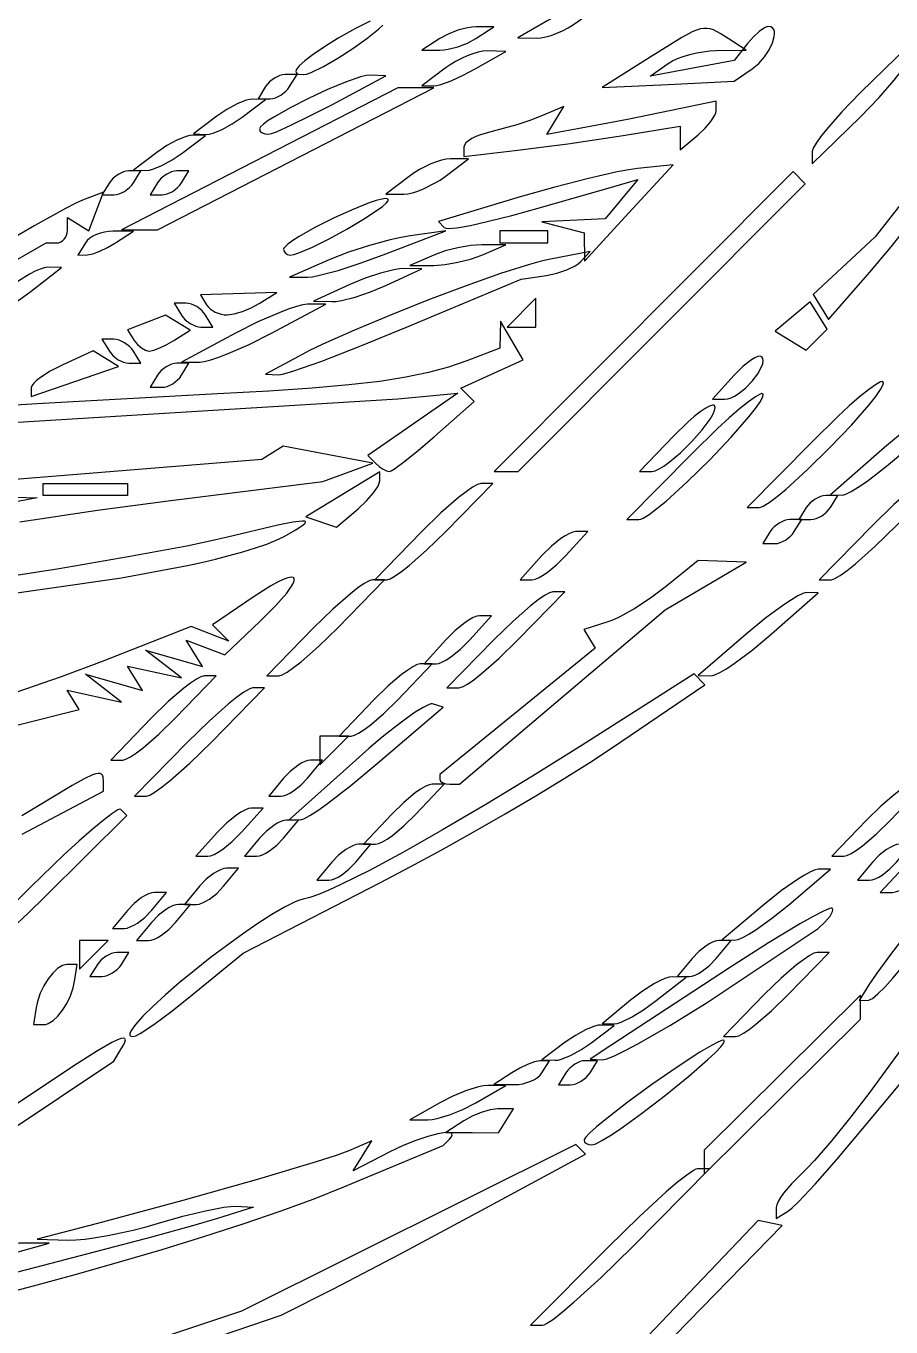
# Model space of a CAD drawing. Header units: millimetres. Extents: x 0.52 to 7.92, y 0.28 to 7.41.
# Drawn here: x 2.309 to 3.015, y 2.636 to 3.696 of the extents above; entities that cross this region are included whole.
import ezdxf

# ---------------------------------------------------------------- set-up
doc = ezdxf.new("R2010")
doc.units = ezdxf.units.MM
doc.header["$MEASUREMENT"] = 0

msp = doc.modelspace()

# ---------------------------------------------------------------- linework, layer by layer
at = {"flags": 128}
for points in [[(2.726067, 3.686622), (2.729526, 3.686846), (2.733503, 3.687623), (2.737859, 3.688895), (2.742451, 3.690605), (2.747141, 3.692695), (2.751786, 3.695107), (2.756246, 3.697784), (2.760381, 3.700669), (2.779412, 3.715063), (2.769608, 3.715027), (2.767138, 3.714734), (2.763867, 3.713908), (2.755484, 3.710886), (2.745584, 3.706423), (2.735294, 3.70098), (2.710784, 3.686969), (2.726067, 3.686622)], [(2.590279, 3.700356), (2.578152, 3.694564), (2.564241, 3.686593), (2.552903, 3.67941), (2.543833, 3.67327), (2.537004, 3.668147), (2.532392, 3.664015), (2.529972, 3.660846), (2.529576, 3.659615), (2.529718, 3.658616), (2.530396, 3.657844), (2.531605, 3.657297), (2.535608, 3.656863)], [(2.535608, 3.656863), (2.538404, 3.65733), (2.542185, 3.658656), (2.552027, 3.663425), (2.563783, 3.670253), (2.576101, 3.678224), (2.58763, 3.686422), (2.597019, 3.693931), (2.600489, 3.697141)], [(2.647059, 3.676771), (2.650313, 3.676965), (2.653929, 3.677521), (2.661765, 3.679563), (2.6696, 3.682584), (2.676471, 3.686275), (2.691176, 3.695778), (2.676471, 3.695778), (2.673216, 3.695584), (2.6696, 3.695028), (2.661765, 3.692986), (2.653929, 3.689965), (2.647059, 3.686275), (2.632353, 3.676771), (2.647059, 3.676771)], [(2.833333, 3.648942), (2.887255, 3.651457), (2.901961, 3.661513), (2.907339, 3.665971), (2.912002, 3.671283), (2.915775, 3.677001), (2.918489, 3.682679), (2.91997, 3.687872), (2.920194, 3.690147), (2.920046, 3.692134), (2.919504, 3.693776), (2.918546, 3.695018), (2.91715, 3.695804), (2.915296, 3.696078), (2.913814, 3.695797), (2.912002, 3.69499), (2.907669, 3.692028), (2.902861, 3.687643), (2.89814, 3.682289), (2.887255, 3.6685), (2.818627, 3.655673), (2.833333, 3.665922), (2.836788, 3.667987), (2.840977, 3.669925), (2.845741, 3.671693), (2.850919, 3.673248), (2.85635, 3.674547), (2.861872, 3.675545), (2.867325, 3.676201), (2.872549, 3.676471), (2.897059, 3.676771), (2.882353, 3.686275), (2.875722, 3.690473), (2.870249, 3.693298), (2.867707, 3.694138), (2.865165, 3.694567), (2.862527, 3.694561), (2.859699, 3.694098), (2.856582, 3.693155), (2.853081, 3.691709), (2.844543, 3.687218), (2.818627, 3.671202), (2.779412, 3.646427), (2.833333, 3.648942)], [(2.990196, 3.622549), (3.005423, 3.638191), (3.017892, 3.652473), (3.022691, 3.658611), (3.026317, 3.663818), (3.028611, 3.667895), (3.029412, 3.670646), (3.029412, 3.68045), (2.990196, 3.642157), (2.974969, 3.626515), (2.9625, 3.612232), (2.957701, 3.606094), (2.954075, 3.600888), (2.951781, 3.596811), (2.95098, 3.59406), (2.95098, 3.584256), (2.990196, 3.622549)], [(2.997875, 3.495754), (3.015192, 3.516405), (3.037421, 3.54413), (3.061697, 3.575301), (3.085157, 3.606291), (3.138725, 3.678269), (3.129798, 3.687196), (3.002254, 3.52451), (2.951585, 3.477542), (2.96416, 3.457194), (2.997875, 3.495754)], [(2.642157, 3.647718), (2.644627, 3.648011), (2.647898, 3.648837), (2.656281, 3.651859), (2.66618, 3.656322), (2.676471, 3.661765), (2.70098, 3.675776), (2.685697, 3.676123), (2.682239, 3.675899), (2.678262, 3.675122), (2.673906, 3.67385), (2.669313, 3.67214), (2.664624, 3.67005), (2.659979, 3.667638), (2.655518, 3.664961), (2.651384, 3.662077), (2.632353, 3.647682), (2.642157, 3.647718)], [(2.508647, 3.637255), (2.51074, 3.637455), (2.512932, 3.638028), (2.517351, 3.640135), (2.521384, 3.643252), (2.523093, 3.645089), (2.52451, 3.647059), (2.530569, 3.656863), (2.520765, 3.656863), (2.518672, 3.656663), (2.51648, 3.656089), (2.512061, 3.653983), (2.508028, 3.650866), (2.506319, 3.649028), (2.504902, 3.647059), (2.498843, 3.637255), (2.508647, 3.637255)], [(2.507353, 3.608286), (2.50973, 3.608857), (2.513689, 3.610322), (2.525506, 3.615539), (2.541113, 3.623145), (2.558824, 3.632353), (2.602941, 3.655977), (2.590296, 3.65642), (2.586954, 3.656089), (2.582361, 3.654978), (2.570229, 3.650808), (2.555519, 3.644695), (2.539852, 3.637427), (2.524846, 3.629791), (2.512123, 3.622575), (2.507123, 3.619369), (2.503301, 3.616564), (2.500859, 3.614256), (2.500219, 3.61332), (2.5, 3.612546), (2.50058, 3.610755), (2.50216, 3.609355), (2.504498, 3.608485), (2.507353, 3.608286)], [(2.401961, 3.530424), (2.416667, 3.530424), (2.642157, 3.646046), (2.612745, 3.646046), (2.387255, 3.530424), (2.401961, 3.530424)], [(2.45646, 3.608155), (2.458933, 3.608386), (2.461992, 3.60917), (2.469381, 3.612163), (2.477663, 3.616673), (2.485871, 3.622237), (2.504902, 3.636631), (2.494521, 3.636943), (2.492047, 3.636712), (2.488988, 3.635928), (2.481599, 3.632935), (2.473318, 3.628425), (2.465109, 3.622861), (2.446078, 3.608467), (2.45646, 3.608155)], [(2.708333, 3.594887), (2.75144, 3.600513), (2.796569, 3.607321), (2.843137, 3.61497), (2.843137, 3.595638), (2.857843, 3.607843), (2.863553, 3.613179), (2.868229, 3.618684), (2.871389, 3.62371), (2.872249, 3.625841), (2.872549, 3.627609), (2.872549, 3.635171), (2.835784, 3.62752), (2.800316, 3.620394), (2.76667, 3.614004), (2.734319, 3.608138), (2.748315, 3.630783), (2.729549, 3.622954), (2.720523, 3.619537), (2.709817, 3.61602), (2.698771, 3.612817), (2.688725, 3.610341), (2.68016, 3.607874), (2.676414, 3.606347), (2.673146, 3.604693), (2.670447, 3.602962), (2.668407, 3.601207), (2.667117, 3.599479), (2.666667, 3.597829), (2.666667, 3.590101), (2.708333, 3.594887)], [(2.40744, 3.578743), (2.409914, 3.578974), (2.412972, 3.579758), (2.420362, 3.582751), (2.428643, 3.587261), (2.436852, 3.592825), (2.455882, 3.60722), (2.445501, 3.607531), (2.443028, 3.6073), (2.439969, 3.606517), (2.432579, 3.603523), (2.424298, 3.599013), (2.41609, 3.593449), (2.397059, 3.579055), (2.40744, 3.578743)], [(2.617647, 3.559447), (2.62099, 3.559741), (2.624859, 3.560583), (2.629116, 3.561914), (2.633623, 3.563675), (2.642834, 3.568252), (2.647261, 3.57095), (2.651384, 3.573841), (2.670414, 3.588235), (2.655708, 3.588235), (2.652366, 3.587942), (2.648497, 3.5871), (2.644239, 3.585768), (2.639732, 3.584007), (2.630522, 3.57943), (2.626095, 3.576733), (2.621972, 3.573841), (2.602941, 3.559447), (2.617647, 3.559447)], [(2.381196, 3.558824), (2.383289, 3.559024), (2.385481, 3.559597), (2.3899, 3.561703), (2.393933, 3.564821), (2.395642, 3.566658), (2.397059, 3.568627), (2.403118, 3.578431), (2.393314, 3.578431), (2.391221, 3.578231), (2.389029, 3.577658), (2.38461, 3.575551), (2.380577, 3.572434), (2.378868, 3.570597), (2.377451, 3.568627), (2.371392, 3.558824), (2.381196, 3.558824)], [(2.420411, 3.558824), (2.422505, 3.559024), (2.424696, 3.559597), (2.429115, 3.561703), (2.433148, 3.564821), (2.434857, 3.566658), (2.436275, 3.568627), (2.442334, 3.578431), (2.43253, 3.578431), (2.430437, 3.578231), (2.428245, 3.577658), (2.423826, 3.575551), (2.419793, 3.572434), (2.418084, 3.570597), (2.416667, 3.568627), (2.410608, 3.558824), (2.420411, 3.558824)], [(2.801287, 3.544118), (2.837338, 3.583333), (2.808375, 3.580269), (2.801196, 3.579243), (2.791866, 3.577492), (2.768327, 3.572198), (2.740897, 3.565146), (2.712714, 3.557097), (2.646017, 3.536989), (2.650713, 3.532294), (2.651912, 3.531713), (2.654024, 3.531468), (2.661058, 3.532005), (2.671951, 3.533938), (2.686843, 3.537299), (2.70587, 3.542122), (2.72917, 3.548441), (2.789139, 3.565695), (2.80867, 3.571456), (2.781913, 3.539216), (2.730392, 3.536941), (2.764706, 3.527974), (2.765236, 3.504902), (2.801287, 3.544118)], [(2.701281, 3.333333), (2.711091, 3.333333), (2.945109, 3.567963), (2.935311, 3.577761), (2.691471, 3.333333), (2.701281, 3.333333)], [(2.248677, 3.475563), (2.325786, 3.519608), (2.334461, 3.519608), (2.336204, 3.51982), (2.33783, 3.520427), (2.339303, 3.521387), (2.340589, 3.522658), (2.34165, 3.524196), (2.342453, 3.525959), (2.34296, 3.527905), (2.343137, 3.52999), (2.343137, 3.540373), (2.36069, 3.529524), (2.372771, 3.561007), (2.355503, 3.554489), (2.350184, 3.552062), (2.341643, 3.547639), (2.316669, 3.533806), (2.284123, 3.515001)], [(2.5249, 3.509804), (2.527879, 3.510266), (2.532059, 3.511575), (2.543222, 3.516282), (2.556792, 3.523017), (2.571172, 3.53087), (2.584764, 3.538932), (2.595971, 3.546296), (2.600181, 3.549431), (2.603196, 3.552051), (2.604816, 3.554042), (2.60504, 3.554766), (2.604841, 3.555289), (2.604132, 3.555659), (2.603014, 3.555787), (2.599663, 3.555373), (2.595015, 3.554155), (2.589296, 3.552242), (2.575553, 3.546764), (2.560245, 3.539805), (2.545184, 3.532233), (2.532183, 3.524915), (2.527021, 3.521621), (2.523054, 3.518717), (2.520507, 3.516309), (2.519837, 3.515325), (2.519608, 3.514507), (2.520025, 3.512681), (2.521163, 3.511185), (2.522845, 3.510175), (2.5249, 3.509804)], [(2.359716, 3.509954), (2.363956, 3.510762), (2.369637, 3.512852), (2.376017, 3.515906), (2.382353, 3.519608), (2.397059, 3.529112), (2.380481, 3.529262), (2.377027, 3.529092), (2.373565, 3.528546), (2.37019, 3.527665), (2.366992, 3.526488), (2.364066, 3.525054), (2.361504, 3.523403), (2.359399, 3.521574), (2.357843, 3.519608), (2.351784, 3.509804), (2.359716, 3.509954)], [(2.539216, 3.491756), (2.54317, 3.492135), (2.548794, 3.493236), (2.564001, 3.497297), (2.582747, 3.503316), (2.602941, 3.510675), (2.651961, 3.529634), (2.621141, 3.525074), (2.614278, 3.523866), (2.606578, 3.522171), (2.589708, 3.517636), (2.572624, 3.512091), (2.557416, 3.506155), (2.52451, 3.491796), (2.539216, 3.491756)], [(2.696078, 3.519608), (2.715686, 3.519608), (2.735294, 3.519608), (2.735294, 3.529412), (2.715686, 3.529412), (2.696078, 3.529412), (2.696078, 3.519608)], [(2.51561, 3.412157), (2.519672, 3.412877), (2.527154, 3.415091), (2.550671, 3.423369), (2.582736, 3.435722), (2.619927, 3.450878), (2.713536, 3.489991), (2.733966, 3.493109), (2.742499, 3.494966), (2.750629, 3.497719), (2.757437, 3.500995), (2.760057, 3.502713), (2.762002, 3.504424), (2.769608, 3.51262), (2.737334, 3.506473), (2.729756, 3.504747), (2.720272, 3.502125), (2.696619, 3.494593), (2.668437, 3.484673), (2.637786, 3.473161), (2.606728, 3.460852), (2.577325, 3.448543), (2.551638, 3.437029), (2.540833, 3.431819), (2.531729, 3.427106), (2.504902, 3.41255), (2.51561, 3.412157)], [(2.642157, 3.501378), (2.651317, 3.502043), (2.661765, 3.503853), (2.672212, 3.506532), (2.681373, 3.509804), (2.70098, 3.51823), (2.681373, 3.51823), (2.672212, 3.517565), (2.661765, 3.515755), (2.651317, 3.513075), (2.642157, 3.509804), (2.622549, 3.501378), (2.642157, 3.501378)], [(2.279412, 3.461328), (2.281881, 3.461698), (2.285152, 3.462799), (2.293536, 3.466884), (2.303435, 3.472957), (2.313725, 3.480392), (2.338235, 3.499564), (2.327067, 3.499782), (2.324351, 3.499432), (2.320904, 3.498345), (2.316866, 3.496599), (2.31238, 3.494272), (2.302621, 3.488188), (2.292753, 3.480718), (2.269608, 3.461437), (2.279412, 3.461328)], [(2.558824, 3.471827), (2.562378, 3.47203), (2.566854, 3.472752), (2.577849, 3.475533), (2.590361, 3.479739), (2.602941, 3.48494), (2.632353, 3.498407), (2.617647, 3.498762), (2.614093, 3.498558), (2.609616, 3.497836), (2.598621, 3.495056), (2.58611, 3.490849), (2.573529, 3.485648), (2.544118, 3.472181), (2.558824, 3.471827)], [(2.473618, 3.460934), (2.479281, 3.461707), (2.48607, 3.463701), (2.493132, 3.466613), (2.499613, 3.470141), (2.513931, 3.479198), (2.451655, 3.477427), (2.456799, 3.469106), (2.45807, 3.467437), (2.459717, 3.465887), (2.463861, 3.463273), (2.468678, 3.461533), (2.471167, 3.461074), (2.473618, 3.460934)], [(2.452138, 3.45098), (2.461942, 3.45098), (2.455882, 3.460784), (2.454465, 3.462754), (2.452756, 3.464591), (2.448723, 3.467708), (2.444304, 3.469815), (2.442112, 3.470388), (2.440019, 3.470588), (2.430215, 3.470588), (2.436275, 3.460784), (2.437692, 3.458815), (2.439401, 3.456978), (2.443434, 3.45386), (2.447853, 3.451754), (2.450045, 3.45118), (2.452138, 3.45098)], [(2.45098, 3.422455), (2.454835, 3.422937), (2.460172, 3.424319), (2.466749, 3.426503), (2.474326, 3.429394), (2.491513, 3.436906), (2.509804, 3.446078), (2.553922, 3.469702), (2.539216, 3.469702), (2.535361, 3.46922), (2.530025, 3.467838), (2.523447, 3.465653), (2.51587, 3.462763), (2.498683, 3.455251), (2.480392, 3.446078), (2.436275, 3.422455), (2.45098, 3.422455)], [(2.713725, 3.45098), (2.72549, 3.45098), (2.72549, 3.47451), (2.701961, 3.45098), (2.713725, 3.45098)], [(2.954456, 3.44073), (2.962997, 3.449272), (2.949235, 3.47154), (2.920641, 3.447809), (2.945915, 3.432189), (2.954456, 3.44073)], [(2.409892, 3.431523), (2.413572, 3.432246), (2.418584, 3.434105), (2.424269, 3.436817), (2.429968, 3.440101), (2.44327, 3.448529), (2.423338, 3.460848), (2.392269, 3.448926), (2.397694, 3.440149), (2.400334, 3.436753), (2.403515, 3.433995), (2.406834, 3.432157), (2.408421, 3.431672), (2.409892, 3.431523)], [(2.605732, 3.333333), (2.607283, 3.333915), (2.61001, 3.335581), (2.618388, 3.341702), (2.629656, 3.35076), (2.642603, 3.361822), (2.675049, 3.39031), (2.664133, 3.401227), (2.715059, 3.42443), (2.696675, 3.455882), (2.696078, 3.433751), (2.669118, 3.4235), (2.65407, 3.418315), (2.637788, 3.41388), (2.619407, 3.410079), (2.59806, 3.406797), (2.572881, 3.403921), (2.543003, 3.401335), (2.50756, 3.398925), (2.465686, 3.396576), (2.318627, 3.388497), (2.279412, 3.386018)], [(2.393314, 3.421569), (2.403118, 3.421569), (2.397059, 3.431373), (2.395642, 3.433342), (2.393933, 3.435179), (2.3899, 3.438297), (2.385481, 3.440403), (2.383289, 3.440976), (2.381196, 3.441176), (2.371392, 3.441176), (2.377451, 3.431373), (2.378868, 3.429403), (2.380577, 3.427566), (2.38461, 3.424449), (2.389029, 3.422342), (2.391221, 3.421769), (2.393314, 3.421569)], [(2.349261, 3.406684), (2.384797, 3.418901), (2.364214, 3.431622), (2.33897, 3.42012), (2.329168, 3.415095), (2.321141, 3.409918), (2.318052, 3.407462), (2.315717, 3.405197), (2.314241, 3.403198), (2.313725, 3.401542), (2.313725, 3.394467), (2.349261, 3.406684)], [(2.879633, 3.392157), (2.882077, 3.392473), (2.884743, 3.393374), (2.887565, 3.394786), (2.890482, 3.396638), (2.896347, 3.401371), (2.90183, 3.406992), (2.906426, 3.412922), (2.909629, 3.418581), (2.91055, 3.421127), (2.910933, 3.423389), (2.910716, 3.425293), (2.909834, 3.426768), (2.908521, 3.427315), (2.906595, 3.42705), (2.904146, 3.426034), (2.901268, 3.424327), (2.894593, 3.419089), (2.887309, 3.411825), (2.86951, 3.392157), (2.879633, 3.392157)], [(2.420411, 3.401961), (2.422505, 3.402161), (2.424696, 3.402734), (2.429115, 3.404841), (2.433148, 3.407958), (2.434857, 3.409795), (2.436275, 3.411765), (2.442334, 3.421569), (2.43253, 3.421569), (2.430437, 3.421369), (2.428245, 3.420795), (2.423826, 3.418689), (2.419793, 3.415571), (2.418084, 3.413734), (2.416667, 3.411765), (2.410608, 3.401961), (2.420411, 3.401961)], [(2.907566, 3.303922), (2.908997, 3.304197), (2.910874, 3.305002), (2.915834, 3.308061), (2.92218, 3.312828), (2.929643, 3.31903), (2.946844, 3.334651), (2.965293, 3.35275), (2.982843, 3.371149), (2.997348, 3.387674), (3.002788, 3.394553), (3.006662, 3.400148), (3.008702, 3.404185), (3.00895, 3.405535), (3.008638, 3.406394), (3.007866, 3.406613), (3.006575, 3.40628), (3.002559, 3.404056), (2.996826, 3.399921), (2.989616, 3.394076), (2.981165, 3.386722), (2.97171, 3.378058), (2.950741, 3.357601), (2.897729, 3.303922), (2.907566, 3.303922)], [(2.298278, 3.373287), (2.612745, 3.392593), (2.661765, 3.397059), (2.58834, 3.346301), (2.594823, 3.339817), (2.59769, 3.3373), (2.600702, 3.335238), (2.603502, 3.333845), (2.605732, 3.333333)], [(2.809527, 3.294118), (2.810957, 3.294393), (2.812835, 3.295198), (2.817795, 3.298257), (2.824141, 3.303024), (2.831603, 3.309226), (2.848805, 3.324848), (2.867254, 3.342946), (2.884804, 3.361346), (2.899309, 3.37787), (2.904749, 3.384749), (2.908623, 3.390344), (2.910662, 3.394381), (2.91091, 3.395731), (2.910599, 3.39659), (2.909827, 3.39681), (2.908536, 3.396476), (2.904519, 3.394252), (2.898787, 3.390117), (2.891577, 3.384272), (2.883125, 3.376918), (2.873671, 3.368254), (2.852702, 3.347797), (2.799689, 3.294118), (2.809527, 3.294118)], [(2.819986, 3.333333), (2.82271, 3.333866), (2.826068, 3.335379), (2.829938, 3.337742), (2.834198, 3.340827), (2.843395, 3.348644), (2.852679, 3.357797), (2.861067, 3.367254), (2.86758, 3.375981), (2.869827, 3.379748), (2.871237, 3.382945), (2.871687, 3.385444), (2.871515, 3.38639), (2.871056, 3.387114), (2.870417, 3.387455), (2.869511, 3.387488), (2.866962, 3.38668), (2.863543, 3.384791), (2.85939, 3.381921), (2.854638, 3.378171), (2.849422, 3.373641), (2.838137, 3.362643), (2.810057, 3.333333), (2.819986, 3.333333)], [(2.97549, 3.314045), (2.97836, 3.314782), (2.982778, 3.317001), (2.988523, 3.320541), (2.995374, 3.325246), (3.011508, 3.337517), (3.029412, 3.35255), (3.045768, 3.367614), (3.052354, 3.37421), (3.05769, 3.379969), (3.061636, 3.384731), (3.064051, 3.388338), (3.06464, 3.389658), (3.064794, 3.39063), (3.064495, 3.391232), (3.063725, 3.391446), (3.060856, 3.390683), (3.056438, 3.388447), (3.050693, 3.384896), (3.043842, 3.380187), (3.027708, 3.367931), (3.009804, 3.352941), (2.965686, 3.314311), (2.97549, 3.314045)], [(2.304456, 3.292317), (2.367801, 3.301748), (2.42537, 3.309471), (2.55172, 3.32516), (2.592337, 3.340186), (2.519274, 3.353892), (2.501725, 3.343046), (2.25, 3.322647)], [(2.580411, 3.30299), (2.587256, 3.30944), (2.592861, 3.315847), (2.596648, 3.321468), (2.597679, 3.323753), (2.598039, 3.325564), (2.598039, 3.333045), (2.5376, 3.29629), (2.562783, 3.287896), (2.580411, 3.30299)], [(2.966506, 3.245098), (2.969359, 3.245998), (2.973729, 3.248579), (2.979398, 3.252659), (2.986149, 3.258058), (3.002022, 3.272086), (3.019608, 3.289216), (3.062906, 3.333333), (3.053102, 3.333333), (3.050249, 3.332433), (3.045879, 3.329852), (3.04021, 3.325772), (3.033459, 3.320374), (3.017585, 3.306346), (3, 3.289216), (2.956702, 3.245098), (2.966506, 3.245098)], [(2.392157, 3.313725), (2.372549, 3.313725), (2.352941, 3.313725), (2.333333, 3.313725), (2.323529, 3.313725), (2.323529, 3.323529), (2.343137, 3.323529), (2.362745, 3.323529), (2.382353, 3.323529), (2.392157, 3.323529), (2.392157, 3.313725)], [(2.603864, 3.245098), (2.606615, 3.245898), (2.610692, 3.248192), (2.615898, 3.251819), (2.622036, 3.256618), (2.636319, 3.269087), (2.651961, 3.284314), (2.690254, 3.323529), (2.68045, 3.323529), (2.677699, 3.322729), (2.673622, 3.320435), (2.668415, 3.316808), (2.662277, 3.31201), (2.647995, 3.29954), (2.632353, 3.284314), (2.59406, 3.245098), (2.603864, 3.245098)], [(2.283201, 3.312802), (2.318627, 3.311879), (2.122549, 3.27508)], [(2.949823, 3.294118), (2.951916, 3.294318), (2.954108, 3.294891), (2.958527, 3.296998), (2.96256, 3.300115), (2.964269, 3.301952), (2.965686, 3.303922), (2.971745, 3.313725), (2.961942, 3.313725), (2.959848, 3.313525), (2.957657, 3.312952), (2.953238, 3.310846), (2.949205, 3.307728), (2.947496, 3.305891), (2.946078, 3.303922), (2.940019, 3.294118), (2.949823, 3.294118)], [(2.151961, 3.212916), (2.387255, 3.246485), (2.441176, 3.256694), (2.452508, 3.259015), (2.464047, 3.261701), (2.486458, 3.267787), (2.496687, 3.270994), (2.505836, 3.274182), (2.513584, 3.277256), (2.519608, 3.280118), (2.52963, 3.285747), (2.535653, 3.289757), (2.537086, 3.291155), (2.537426, 3.292148), (2.536641, 3.292734), (2.534701, 3.292915), (2.527228, 3.292058), (2.514758, 3.289574), (2.473831, 3.279716), (2.459523, 3.27641), (2.440713, 3.272527), (2.392796, 3.263599), (2.336499, 3.25407), (2.278241, 3.245076)], [(2.920411, 3.27451), (2.922505, 3.27471), (2.924696, 3.275283), (2.929115, 3.27739), (2.933148, 3.280507), (2.934857, 3.282344), (2.936275, 3.284314), (2.942334, 3.294118), (2.93253, 3.294118), (2.930437, 3.293918), (2.928245, 3.293344), (2.923826, 3.291238), (2.919793, 3.28812), (2.918084, 3.286283), (2.916667, 3.284314), (2.910608, 3.27451), (2.920411, 3.27451)], [(2.722451, 3.245098), (2.724783, 3.245498), (2.727658, 3.246645), (2.730964, 3.248459), (2.734588, 3.250858), (2.742336, 3.257093), (2.75, 3.264706), (2.767745, 3.284314), (2.757941, 3.284314), (2.755609, 3.283914), (2.752734, 3.282767), (2.749428, 3.280953), (2.745804, 3.278554), (2.738056, 3.272319), (2.730392, 3.264706), (2.712647, 3.245098), (2.722451, 3.245098)], [(2.655134, 3.078431), (2.66321, 3.078431), (2.830917, 3.220588), (2.897059, 3.259327), (2.857843, 3.260752), (2.830935, 3.238896), (2.818925, 3.229914), (2.806114, 3.221615), (2.794037, 3.214921), (2.788751, 3.212465), (2.784224, 3.210756), (2.764421, 3.204471), (2.773871, 3.18918), (2.647059, 3.086291), (2.647059, 3.082361), (2.647696, 3.080835), (2.649431, 3.079586), (2.651999, 3.078741), (2.655134, 3.078431)], [(2.30302, 3.126851), (2.352806, 3.139347), (2.34311, 3.155034), (2.387255, 3.145358), (2.357843, 3.167951), (2.404416, 3.154762), (2.39213, 3.174642), (2.436275, 3.164966), (2.406863, 3.187559), (2.453436, 3.17437), (2.440158, 3.195854), (2.471759, 3.183728), (2.500585, 3.211345), (2.51329, 3.224109), (2.522113, 3.234219), (2.52508, 3.238236), (2.527089, 3.241536), (2.528146, 3.244104), (2.528254, 3.24592), (2.527955, 3.246541), (2.527419, 3.246968), (2.525644, 3.247229), (2.522935, 3.246688), (2.519295, 3.245325), (2.514728, 3.243123), (2.509241, 3.240065), (2.495518, 3.23131), (2.461625, 3.20831), (2.474893, 3.195042), (2.444122, 3.20685), (2.371571, 3.178465), (2.338219, 3.165992), (2.30104, 3.153013)], [(2.515628, 3.166667), (2.518379, 3.167467), (2.522457, 3.169761), (2.527663, 3.173388), (2.533801, 3.178186), (2.548083, 3.190656), (2.563725, 3.205882), (2.602019, 3.245098), (2.592215, 3.245098), (2.589464, 3.244298), (2.585386, 3.242004), (2.58018, 3.238377), (2.574042, 3.233578), (2.55976, 3.221109), (2.544118, 3.205882), (2.505825, 3.166667), (2.515628, 3.166667)], [(2.662687, 3.156863), (2.665438, 3.157663), (2.669516, 3.159957), (2.674722, 3.163584), (2.68086, 3.168382), (2.695142, 3.180852), (2.710784, 3.196078), (2.749077, 3.235294), (2.739273, 3.235294), (2.736523, 3.234494), (2.732445, 3.2322), (2.727239, 3.228573), (2.721101, 3.223775), (2.706819, 3.211305), (2.691176, 3.196078), (2.652883, 3.156863), (2.662687, 3.156863)], [(2.868465, 3.166813), (2.871382, 3.167475), (2.875619, 3.169431), (2.880973, 3.172542), (2.887245, 3.176669), (2.901737, 3.187419), (2.917484, 3.200572), (2.955882, 3.234478), (2.946078, 3.234518), (2.943309, 3.233836), (2.939177, 3.231866), (2.933886, 3.228747), (2.927635, 3.224617), (2.913059, 3.213879), (2.897059, 3.200758), (2.857843, 3.166958), (2.868465, 3.166813)], [(2.64402, 3.176471), (2.646351, 3.176871), (2.649227, 3.178018), (2.652533, 3.179831), (2.656156, 3.18223), (2.663905, 3.188465), (2.671569, 3.196078), (2.689313, 3.215686), (2.67951, 3.215686), (2.677178, 3.215286), (2.674303, 3.214139), (2.670997, 3.212326), (2.667373, 3.209926), (2.659624, 3.203692), (2.651961, 3.196078), (2.634216, 3.176471), (2.64402, 3.176471)], [(2.574763, 3.117647), (2.577307, 3.118247), (2.580793, 3.119968), (2.585064, 3.122688), (2.589964, 3.126287), (2.60103, 3.135639), (2.612745, 3.147059), (2.640923, 3.176471), (2.631119, 3.176471), (2.628575, 3.17587), (2.625089, 3.17415), (2.620818, 3.17143), (2.615918, 3.167831), (2.604852, 3.158479), (2.593137, 3.147059), (2.564959, 3.117647), (2.574763, 3.117647)], [(2.38831, 3.098039), (2.390959, 3.09874), (2.394741, 3.100747), (2.399482, 3.10392), (2.405004, 3.108119), (2.417685, 3.11903), (2.431373, 3.132353), (2.464631, 3.166667), (2.454827, 3.166667), (2.452179, 3.165966), (2.448396, 3.163959), (2.443655, 3.160786), (2.438133, 3.156587), (2.425452, 3.145676), (2.411765, 3.132353), (2.378507, 3.098039), (2.38831, 3.098039)], [(2.396659, 2.872549), (2.398893, 2.873243), (2.402614, 2.875232), (2.413723, 2.882537), (2.4284, 2.893348), (2.445056, 2.906549), (2.486549, 2.94055), (2.598666, 2.998218), (2.622746, 3.010859), (2.648222, 3.024695), (2.67432, 3.039278), (2.700268, 3.054157), (2.725293, 3.068886), (2.748623, 3.083013), (2.769483, 3.096091), (2.787102, 3.107671), (2.86342, 3.159456), (2.854665, 3.168211), (2.763117, 3.110222), (2.722767, 3.085007), (2.684649, 3.061863), (2.649351, 3.041113), (2.617457, 3.023082), (2.589557, 3.008093), (2.566235, 2.996471), (2.556475, 2.992023), (2.54808, 2.988539), (2.541123, 2.986059), (2.535678, 2.984622), (2.532635, 2.983802), (2.529037, 2.98243), (2.520367, 2.97818), (2.510044, 2.972176), (2.498444, 2.964721), (2.485944, 2.956119), (2.472919, 2.946672), (2.459747, 2.936685), (2.446803, 2.926462), (2.434465, 2.916304), (2.423108, 2.906516), (2.41311, 2.897402), (2.404845, 2.889264), (2.398692, 2.882406), (2.396524, 2.879552), (2.395025, 2.877132), (2.394242, 2.875184), (2.394222, 2.873745), (2.395012, 2.872854), (2.396659, 2.872549)], [(2.407682, 3.068627), (2.410535, 3.069528), (2.414905, 3.072109), (2.420575, 3.076189), (2.427325, 3.081587), (2.443199, 3.095615), (2.460784, 3.112745), (2.504083, 3.156863), (2.494279, 3.156863), (2.491425, 3.155962), (2.487055, 3.153382), (2.481386, 3.149302), (2.474636, 3.143903), (2.458762, 3.129875), (2.441176, 3.112745), (2.397878, 3.068627), (2.407682, 3.068627)], [(2.533257, 3.049332), (2.536115, 3.05021), (2.54091, 3.052848), (2.547385, 3.057057), (2.555283, 3.062651), (2.574318, 3.07724), (2.595957, 3.095113), (2.64991, 3.141207), (2.641131, 3.143799), (2.639957, 3.143813), (2.638267, 3.143333), (2.633468, 3.140989), (2.626991, 3.136956), (2.619092, 3.131421), (2.61003, 3.124571), (2.600061, 3.116596), (2.589442, 3.107682), (2.578431, 3.098018), (2.52451, 3.049644), (2.533257, 3.049332)], [(2.560784, 3.105882), (2.572549, 3.117647), (2.54902, 3.117647), (2.54902, 3.094118), (2.560784, 3.105882)], [(2.517207, 3.068627), (2.519425, 3.068928), (2.521977, 3.069788), (2.52477, 3.071148), (2.527716, 3.072947), (2.533703, 3.077623), (2.539216, 3.083333), (2.55142, 3.098039), (2.541617, 3.098039), (2.539398, 3.097739), (2.536847, 3.096879), (2.534053, 3.095519), (2.531107, 3.093719), (2.52512, 3.089043), (2.519608, 3.083333), (2.507403, 3.068627), (2.517207, 3.068627)], [(2.306373, 3.037538), (2.372549, 3.072754), (2.372549, 3.080494), (2.372239, 3.084266), (2.371761, 3.085611), (2.370988, 3.086563), (2.36986, 3.0871), (2.368316, 3.0872), (2.366297, 3.086838), (2.363743, 3.085991), (2.356788, 3.082751), (2.34697, 3.077295), (2.316828, 3.058993), (2.30603, 3.052649)], [(2.594621, 3.029412), (2.597061, 3.029912), (2.600245, 3.031346), (2.604039, 3.033612), (2.608309, 3.036612), (2.617737, 3.044405), (2.627451, 3.053922), (2.650477, 3.078431), (2.640673, 3.078431), (2.638233, 3.077931), (2.635049, 3.076497), (2.631255, 3.074231), (2.626985, 3.071232), (2.617557, 3.063438), (2.607843, 3.053922), (2.584817, 3.029412), (2.594621, 3.029412)], [(2.976724, 3.019608), (2.979268, 3.020208), (2.982754, 3.021929), (2.987025, 3.024649), (2.991925, 3.028248), (3.002991, 3.0376), (3.014706, 3.04902), (3.042884, 3.078431), (3.03308, 3.078431), (3.030536, 3.077831), (3.02705, 3.076111), (3.022779, 3.073391), (3.017879, 3.069792), (3.006813, 3.06044), (2.995098, 3.04902), (2.96692, 3.019608), (2.976724, 3.019608)], [(2.29779, 2.960631), (2.311115, 2.973202), (2.324813, 2.986568), (2.391601, 3.052844), (2.386699, 3.057746), (2.385845, 3.057893), (2.384319, 3.057346), (2.379402, 3.054297), (2.372249, 3.048857), (2.363159, 3.041284), (2.352434, 3.031836), (2.340373, 3.020771), (2.313447, 2.994822), (2.245098, 2.926996)], [(2.457745, 3.019608), (2.460077, 3.020008), (2.462952, 3.021155), (2.466258, 3.022968), (2.469882, 3.025368), (2.477631, 3.031602), (2.485294, 3.039216), (2.503039, 3.058824), (2.493235, 3.058824), (2.490903, 3.058423), (2.488028, 3.057276), (2.484722, 3.055463), (2.481098, 3.053064), (2.47335, 3.046829), (2.465686, 3.039216), (2.447941, 3.019608), (2.457745, 3.019608)], [(2.497599, 3.019608), (2.499818, 3.019908), (2.502369, 3.020768), (2.505162, 3.022128), (2.508108, 3.023928), (2.514095, 3.028604), (2.519608, 3.034314), (2.531813, 3.04902), (2.522009, 3.04902), (2.51979, 3.048719), (2.517239, 3.047859), (2.514445, 3.046499), (2.5115, 3.0447), (2.505512, 3.040024), (2.5, 3.034314), (2.487795, 3.019608), (2.497599, 3.019608)], [(2.997062, 2.902363), (2.998308, 2.902734), (2.999958, 2.903716), (3.004356, 2.90736), (3.010023, 2.91299), (3.016726, 2.920302), (3.032307, 2.938747), (3.049235, 2.960256), (3.065646, 2.982389), (3.079676, 3.002705), (3.085216, 3.011419), (3.089461, 3.018764), (3.092179, 3.024435), (3.092893, 3.026548), (3.093137, 3.028127), (3.093137, 3.039546), (3.04902, 2.983717), (3.015558, 2.940479), (3.003587, 2.924363), (2.997062, 2.914924), (2.989222, 2.901961), (2.997062, 2.902363)], [(3.016379, 2.990196), (3.018973, 2.99062), (3.021994, 2.991826), (3.025351, 2.993712), (3.028951, 2.996178), (3.036504, 3.002446), (3.04391, 3.009825), (3.050424, 3.017509), (3.055302, 3.024693), (3.056894, 3.027845), (3.057798, 3.03057), (3.05792, 3.032767), (3.057168, 3.034335), (3.05656, 3.034698), (3.055734, 3.034801), (3.053489, 3.034269), (3.050547, 3.032822), (3.047023, 3.030539), (3.043029, 3.027502), (3.038681, 3.02379), (3.029375, 3.014667), (3.006386, 2.990196), (3.016379, 2.990196)], [(2.556423, 3), (2.558641, 3.0003), (2.561192, 3.00116), (2.563986, 3.00252), (2.566932, 3.00432), (2.572919, 3.008996), (2.578431, 3.014706), (2.590636, 3.029412), (2.580832, 3.029412), (2.578614, 3.029112), (2.576063, 3.028251), (2.573269, 3.026891), (2.570323, 3.025092), (2.564336, 3.020416), (2.558824, 3.014706), (2.546619, 3), (2.556423, 3)], [(2.997599, 3), (2.999818, 3.0003), (3.002369, 3.00116), (3.005162, 3.00252), (3.008108, 3.00432), (3.014095, 3.008996), (3.019608, 3.014706), (3.031813, 3.029412), (3.022009, 3.029412), (3.01979, 3.029112), (3.017239, 3.028251), (3.014445, 3.026891), (3.0115, 3.025092), (3.005512, 3.020416), (3, 3.014706), (2.987795, 3), (2.997599, 3)], [(2.44858, 2.980392), (2.450798, 2.980692), (2.453349, 2.981553), (2.456143, 2.982913), (2.459089, 2.984712), (2.465076, 2.989388), (2.470588, 2.995098), (2.482793, 3.009804), (2.472989, 3.009804), (2.470771, 3.009504), (2.468219, 3.008644), (2.465426, 3.007284), (2.46248, 3.005484), (2.456493, 3.000808), (2.45098, 2.995098), (2.438776, 2.980392), (2.44858, 2.980392)], [(2.887625, 2.951244), (2.890362, 2.951783), (2.894254, 2.953431), (2.899121, 2.956069), (2.904782, 2.959581), (2.91776, 2.968749), (2.931743, 2.979994), (2.965686, 3.009007), (2.955882, 3.009142), (2.953213, 3.008579), (2.949368, 3.006915), (2.94453, 3.004267), (2.938879, 3.000752), (2.925862, 2.991597), (2.911765, 2.980392), (2.877451, 2.951508), (2.887625, 2.951244)], [(2.389756, 2.960784), (2.391974, 2.961084), (2.394526, 2.961945), (2.397319, 2.963305), (2.400265, 2.965104), (2.406252, 2.96978), (2.411765, 2.97549), (2.42397, 2.990196), (2.414166, 2.990196), (2.411947, 2.989896), (2.409396, 2.989036), (2.406602, 2.987676), (2.403656, 2.985876), (2.397669, 2.9812), (2.392157, 2.97549), (2.379952, 2.960784), (2.389756, 2.960784)], [(2.409364, 2.95098), (2.411582, 2.951281), (2.414134, 2.952141), (2.416927, 2.953501), (2.419873, 2.9553), (2.42586, 2.959976), (2.431373, 2.965686), (2.443577, 2.980392), (2.433773, 2.980392), (2.431555, 2.980092), (2.429004, 2.979232), (2.42621, 2.977872), (2.423264, 2.976072), (2.417277, 2.971396), (2.411765, 2.965686), (2.39956, 2.95098), (2.409364, 2.95098)], [(2.779813, 2.853518), (2.783396, 2.85437), (2.789702, 2.857036), (2.798381, 2.861324), (2.809083, 2.867042), (2.835156, 2.881998), (2.865124, 2.900367), (2.955646, 2.960588), (2.961331, 2.965856), (2.965416, 2.970742), (2.966738, 2.972871), (2.967518, 2.974701), (2.967706, 2.976162), (2.967257, 2.977188), (2.966458, 2.977307), (2.964876, 2.976896), (2.959532, 2.97458), (2.951564, 2.970439), (2.941313, 2.964668), (2.915323, 2.949024), (2.884283, 2.929222), (2.787361, 2.865773), (2.769608, 2.854094), (2.779813, 2.853518)], [(2.364706, 2.939216), (2.376471, 2.95098), (2.352941, 2.95098), (2.352941, 2.927451), (2.364706, 2.939216)], [(2.85054, 2.921569), (2.852759, 2.921869), (2.85531, 2.922729), (2.858104, 2.924089), (2.861049, 2.925888), (2.867037, 2.930564), (2.872549, 2.936275), (2.884754, 2.95098), (2.87495, 2.95098), (2.872731, 2.95068), (2.87018, 2.94982), (2.867387, 2.94846), (2.864441, 2.946661), (2.858454, 2.941985), (2.852941, 2.936275), (2.840736, 2.921569), (2.85054, 2.921569)], [(2.371392, 2.921569), (2.373485, 2.921769), (2.375677, 2.922342), (2.380096, 2.924449), (2.384129, 2.927566), (2.385838, 2.929403), (2.387255, 2.931373), (2.393314, 2.941176), (2.38351, 2.941176), (2.381417, 2.940976), (2.379225, 2.940403), (2.374806, 2.938297), (2.370773, 2.935179), (2.369064, 2.933342), (2.367647, 2.931373), (2.361588, 2.921569), (2.371392, 2.921569)], [(2.88831, 2.872549), (2.890959, 2.873249), (2.894741, 2.875257), (2.899482, 2.87843), (2.905004, 2.882629), (2.917685, 2.893539), (2.931373, 2.906863), (2.964631, 2.941176), (2.954827, 2.941176), (2.952179, 2.940476), (2.948396, 2.938469), (2.943655, 2.935296), (2.938133, 2.931097), (2.925452, 2.920186), (2.911765, 2.906863), (2.878507, 2.872549), (2.88831, 2.872549)], [(2.323818, 2.882353), (2.325667, 2.88257), (2.327578, 2.883202), (2.331503, 2.885594), (2.335429, 2.889291), (2.339193, 2.894059), (2.34263, 2.899661), (2.345577, 2.905863), (2.347871, 2.912427), (2.349347, 2.919118), (2.351206, 2.931373), (2.342848, 2.931373), (2.340999, 2.931155), (2.339088, 2.930523), (2.335163, 2.928132), (2.331237, 2.924434), (2.327474, 2.919666), (2.324037, 2.914064), (2.321089, 2.907863), (2.318796, 2.901299), (2.31732, 2.894608), (2.31546, 2.882353), (2.323818, 2.882353)], [(2.789216, 2.882897), (2.791685, 2.883267), (2.794956, 2.884368), (2.803339, 2.888452), (2.813239, 2.894525), (2.823529, 2.901961), (2.848039, 2.921133), (2.83687, 2.921351), (2.834154, 2.921001), (2.830708, 2.919914), (2.82667, 2.918168), (2.822184, 2.915841), (2.812425, 2.909756), (2.802557, 2.902287), (2.779412, 2.883005), (2.789216, 2.882897)], [(2.926471, 2.823529), (2.990196, 2.886688), (2.990196, 2.906296), (2.862745, 2.779978), (2.862745, 2.76037), (2.926471, 2.823529)], [(2.740773, 2.853253), (2.743247, 2.853484), (2.746306, 2.854268), (2.753695, 2.857261), (2.761977, 2.861771), (2.770185, 2.867335), (2.789216, 2.881729), (2.778835, 2.882041), (2.776361, 2.88181), (2.773302, 2.881026), (2.765913, 2.878033), (2.757631, 2.873523), (2.749423, 2.867959), (2.730392, 2.853565), (2.740773, 2.853253)], [(2.931628, 2.73055), (2.934654, 2.733006), (2.939418, 2.737631), (2.953193, 2.752317), (2.971006, 2.772461), (2.990914, 2.795919), (3.04014, 2.85507), (3.033304, 2.875577), (2.99788, 2.827319), (2.982512, 2.807121), (2.966856, 2.787802), (2.952745, 2.771551), (2.946841, 2.765261), (2.942012, 2.76056), (2.934074, 2.752677), (2.927574, 2.74489), (2.925072, 2.741313), (2.923182, 2.738097), (2.921986, 2.735354), (2.921569, 2.733196), (2.921569, 2.724333), (2.931628, 2.73055)], [(2.293143, 2.793994), (2.381043, 2.852695), (2.387179, 2.862622), (2.388963, 2.865704), (2.390085, 2.868152), (2.390483, 2.869933), (2.390097, 2.871015), (2.388864, 2.871366), (2.386724, 2.870952), (2.383614, 2.869742), (2.379473, 2.867703), (2.367852, 2.861009), (2.351369, 2.850611), (2.301849, 2.817665)], [(2.771168, 2.784314), (2.774327, 2.785214), (2.779304, 2.787763), (2.785813, 2.791733), (2.793567, 2.796898), (2.811654, 2.809904), (2.831266, 2.824964), (2.850103, 2.840262), (2.865863, 2.85398), (2.87187, 2.85968), (2.876246, 2.864303), (2.878702, 2.867624), (2.87912, 2.868725), (2.878951, 2.869415), (2.878216, 2.869611), (2.876905, 2.869351), (2.872713, 2.867573), (2.866689, 2.864304), (2.859147, 2.859768), (2.840769, 2.847792), (2.820092, 2.833435), (2.799633, 2.818491), (2.781906, 2.804749), (2.774852, 2.798888), (2.769425, 2.794), (2.765938, 2.790309), (2.76502, 2.788982), (2.764706, 2.788038), (2.765216, 2.786592), (2.766604, 2.785408), (2.768659, 2.784608), (2.771168, 2.784314)], [(2.707755, 2.833483), (2.711209, 2.833653), (2.71467, 2.834199), (2.718046, 2.83508), (2.721243, 2.836257), (2.724169, 2.837691), (2.726731, 2.839342), (2.728837, 2.841171), (2.730392, 2.843137), (2.736451, 2.852941), (2.72852, 2.852791), (2.72428, 2.851983), (2.718598, 2.849893), (2.712218, 2.846839), (2.705882, 2.843137), (2.691176, 2.833634), (2.707755, 2.833483)], [(2.753745, 2.833333), (2.755838, 2.833533), (2.75803, 2.834107), (2.762449, 2.836213), (2.766482, 2.839331), (2.768191, 2.841168), (2.769608, 2.843137), (2.775667, 2.852941), (2.765863, 2.852941), (2.76377, 2.852741), (2.761578, 2.852168), (2.757159, 2.850061), (2.753126, 2.846944), (2.751417, 2.845107), (2.75, 2.843137), (2.743941, 2.833333), (2.753745, 2.833333)], [(2.637255, 2.804616), (2.640709, 2.804902), (2.644899, 2.805722), (2.654841, 2.808732), (2.665794, 2.813187), (2.676471, 2.818627), (2.70098, 2.832639), (2.686275, 2.832639), (2.68282, 2.832353), (2.678631, 2.831533), (2.668689, 2.828523), (2.657736, 2.824068), (2.647059, 2.818627), (2.622549, 2.804616), (2.637255, 2.804616)], [(2.673441, 2.794268), (2.694921, 2.794118), (2.70704, 2.813725), (2.694206, 2.813575), (2.688063, 2.812767), (2.680823, 2.810678), (2.673389, 2.807624), (2.666667, 2.803922), (2.651961, 2.794418), (2.673441, 2.794268)], [(2.28118, 2.660493), (2.31546, 2.669375), (2.350493, 2.678878), (2.385706, 2.68885), (2.420526, 2.699139), (2.454379, 2.709592), (2.486692, 2.720059), (2.516892, 2.730385), (2.544405, 2.740421), (2.568658, 2.750013), (2.649691, 2.783678), (2.654911, 2.788898), (2.656504, 2.79077), (2.657173, 2.792241), (2.656985, 2.793327), (2.656004, 2.79404), (2.654296, 2.794395), (2.651927, 2.794405), (2.645467, 2.793446), (2.637147, 2.791276), (2.627493, 2.788004), (2.617028, 2.783743), (2.606277, 2.778602), (2.576273, 2.763086), (2.591452, 2.787646), (2.572687, 2.779549), (2.562483, 2.775736), (2.546283, 2.77044), (2.499074, 2.756314), (2.437411, 2.739005), (2.367647, 2.720348), (2.318627, 2.70755), (2.34403, 2.706716), (2.350115, 2.706847), (2.357691, 2.707544), (2.366456, 2.708753), (2.376108, 2.710416), (2.396868, 2.714879), (2.407373, 2.717566), (2.41756, 2.720482), (2.437407, 2.726093), (2.455869, 2.730577), (2.470885, 2.733479), (2.476456, 2.734195), (2.480392, 2.734345), (2.495098, 2.733609), (2.465686, 2.7243), (2.44537, 2.718395), (2.411795, 2.709196), (2.323529, 2.685954), (2.210784, 2.656916)], [(2.408246, 2.608212), (2.517473, 2.645571), (2.560207, 2.667063), (2.614307, 2.695187), (2.684367, 2.732623), (2.765793, 2.77669), (2.757986, 2.784498), (2.485294, 2.648766), (2.213035, 2.558365)], [(2.730959, 2.637255), (2.732285, 2.637586), (2.734217, 2.638556), (2.739749, 2.642283), (2.747255, 2.648177), (2.756436, 2.655974), (2.778625, 2.676237), (2.803922, 2.70098), (2.867081, 2.764706), (2.857277, 2.764706), (2.85595, 2.764375), (2.854018, 2.763405), (2.848486, 2.759678), (2.84098, 2.753784), (2.8318, 2.745987), (2.809611, 2.725724), (2.784314, 2.70098), (2.721155, 2.637255), (2.730959, 2.637255)], [(2.741445, 2.539216), (2.751354, 2.539216), (2.926471, 2.718678), (2.906863, 2.722692), (2.731537, 2.539216), (2.741445, 2.539216)], [(2.215686, 2.677688), (2.219641, 2.677798), (2.225264, 2.678438), (2.240472, 2.681102), (2.259218, 2.685259), (2.279412, 2.690489), (2.328431, 2.704129), (2.303922, 2.704252), (2.298198, 2.704013), (2.291311, 2.70328), (2.275092, 2.700543), (2.257357, 2.69646), (2.240196, 2.691451), (2.20098, 2.678527), (2.215686, 2.677688)]]:
    msp.add_lwpolyline(points, dxfattribs=at)

doc.saveas('drawing.dxf')
